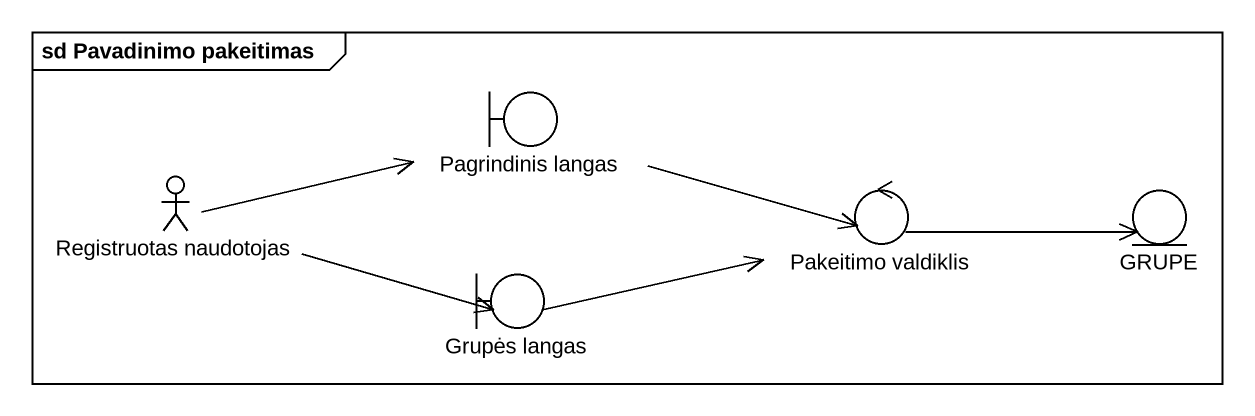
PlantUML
@startuml
mainframe sd Pavadinimo pakeitimas
boundary "Pagrindinis langas" as Pagrindinis_langas
actor "Registruotas naudotojas" as Registruotas_naudotojas
control "Pakeitimo valdiklis" as Pakeitimo_valdiklis
entity GRUPE
boundary "Grupės langas" as Grupės_langas
Pagrindinis_langas -right-> Pakeitimo_valdiklis
Registruotas_naudotojas -right-> Pagrindinis_langas
Registruotas_naudotojas -right-> Grupės_langas
Pakeitimo_valdiklis -right-> GRUPE
Grupės_langas -right-> Pakeitimo_valdiklis
@enduml
